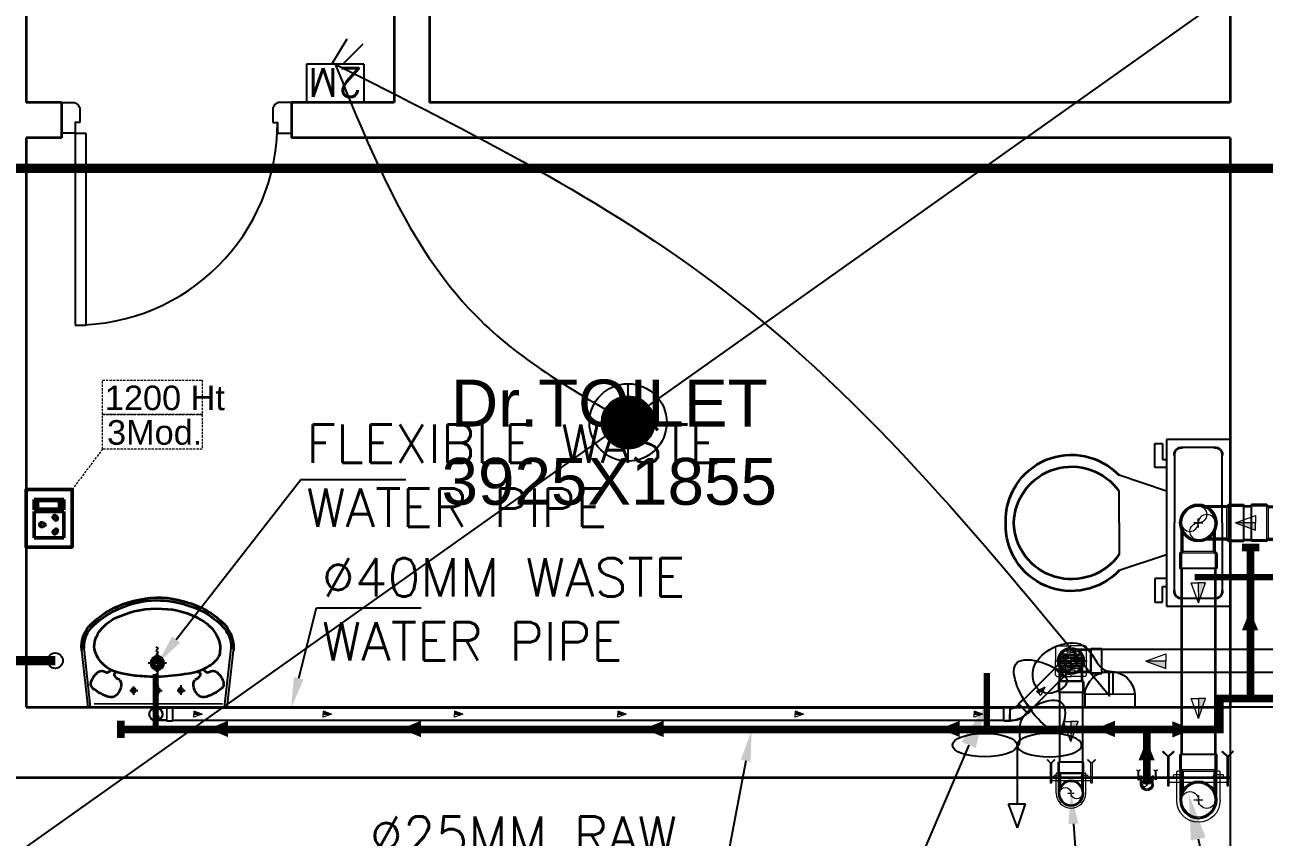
# Model space of a CAD drawing. Extents: x 3550807 to 4078732, y -628171 to -515859.
# Drawn here: x 3667610 to 3671651, y -608060 to -605413 of the extents above; entities that cross this region are included whole.
import ezdxf
from ezdxf import colors
from ezdxf.entities.mleader import LeaderData, LeaderLine
from ezdxf.math import Vec2, Vec3

# ---------------------------------------------------------------- set-up
doc = ezdxf.new("R2010")
doc.units = 0
doc.header["$LTSCALE"] = 6
doc.header["$MEASUREMENT"] = 0
for name, pattern in [('1', [0]), ('AI9-LType1', [1.875, 1.25, -0.625]), ('CENTER2', [1.125, 0.75, -0.125, 0.125, -0.125]), ('DASHED2', [0.375, 0.25, -0.125])]:
    doc.linetypes.add(name, pattern=pattern)
doc.layers.get('0').update_dxf_attribs({"linetype": 'CONTINUOUS'})
for name, color, linetype, lineweight in [('22-FTfix', 8, 'CONTINUOUS', 9), ('ELE-1 NO 6-16A RAW POWER SOCKET', 1, 'CONTINUOUS', 0), ('MEP_HVAC_VRF_COPPER_PIPE', 6, 'CONTINUOUS', 9), ('PHE-SP', 1, 'CONTINUOUS', 0), ('PL-CLAMP', 211, 'CONTINUOUS', 13), ('PL-SOFT  WATER SUPPLY PIPE', 162, 'CONTINUOUS', 9), ('PL-WATER PIPE CLAMP', 6, 'CONTINUOUS', 9), ('PL-WATER PIPING', 1, 'CONTINUOUS', 9), ('WALL', 10, 'CONTINUOUS', 35), ('WALL LINE', 7, 'CONTINUOUS', 35)]:
    doc.layers.add(name, color=color, linetype=linetype, lineweight=lineweight)
doc.layers.add('CFT_LOOPING', color=7, linetype='1', lineweight=0, true_color=0xd6d600)
for name, color, linetype in [('COL', 5, 'CONTINUOUS'), ('DIM', 7, 'CONTINUOUS'), ('DOOR', 44, 'CONTINUOUS'), ('ELE-12W LED', 1, 'CONTINUOUS'), ('ELE-12W LED @ 1', 1, 'CONTINUOUS'), ('ELE-2M RAW P.SB', 40, 'CONTINUOUS'), ('ELE-EXHAUST FAN', 10, 'CONTINUOUS'), ('MEP_HVAC_DRAIN_PIPE', 7, 'CONTINUOUS'), ('phe-text', 1, 'CONTINUOUS'), ('PL- WASTE PIPE', 6, 'CONTINUOUS'), ('PL-RA WATER SUPPLY PIPE', 100, 'CONTINUOUS'), ('PL-SOIL PIPE', 1, 'CONTINUOUS'), ('TEXT', 5, 'CONTINUOUS')]:
    doc.layers.add(name, color=color, linetype=linetype)
doc.layers.add('ELE-LIGHTING WIRING', color=7, linetype='CONTINUOUS', true_color=0x63d7b6)
doc.styles.add('ARIAL', font='arial.ttf')
doc.styles.add('ROMANS', font='romans.shx')
doc.styles.get("Standard").update_dxf_attribs({"font": 'SIMPLEX'})

# ---------------------------------------------------------------- blocks, each defined once
blk = doc.blocks.new('750')
at = {"layer": 'DOOR', "color": 8}
for p, q in [((-50, 705), (-47.5, 705)), ((-35, 690), (-35, 692.5)), ((-50, 45), (-47.5, 45)), ((-35, 60), (-35, 57.5)), ((50, 45), (50, 80)), ((50, 80), (675, 80)), ((50, 45), (675, 45)), ((675, 45), (675, 80))]:
    blk.add_line(p, q, dxfattribs=at)
for points in [[(15, 690), (15, 705), (50, 705), (50, 750), (-50, 750), (-50, 705)], [(-35, 690), (15, 690)], [(15, 60), (15, 45), (50, 45), (50, 0), (-50, 0), (-50, 45)], [(-35, 60), (15, 60)]]:
    blk.add_lwpolyline(points, dxfattribs=at)
for centre, radius, start, end in [((-35, 705), 12.5, 180, 270), ((15, 45), 660, 0, 90), ((-35, 45), 12.5, 90, 180)]:
    blk.add_arc(centre, radius, start, end, dxfattribs=at)
blk = doc.blocks.new('rhej')
at = {"color": 8, "lineweight": 25}
for p, q in [((271.6, 188.9), (271.6, 266.4)), ((271.6, 266.4), (297.5, 266.4)), ((297.5, 266.4), (297.5, 214.7)), ((310.4, 279.4), (310.4, -263.7)), ((517.3, 279.4), (310.4, 279.4)), ((465.6, 253.5), (362.2, 253.5)), ((517.3, 7.8), (517.3, 279.4)), ((297.5, 214.7), (310.4, 214.7)), ((336.3, 227.7), (336.3, 7.8)), ((491.5, 7.8), (491.5, 227.7)), ((310.4, 111.3), (155.3, 163)), ((310.4, 188.9), (271.6, 188.9)), ((155.3, 7.8), (155.3, 111.3)), ((155.3, 7.8), (155.3, -95.6)), ((336.3, -212), (336.3, 7.8)), ((491.5, 7.8), (491.5, -212)), ((517.3, -263.7), (517.3, 7.8)), ((310.4, -95.6), (155.3, -147.3)), ((271.6, -173.2), (271.6, -250.8)), ((310.4, -173.2), (271.6, -173.2)), ((297.5, -250.8), (297.5, -199.1)), ((297.5, -199.1), (310.4, -199.1)), ((465.6, -237.9), (362.2, -237.9)), ((271.6, -250.8), (297.5, -250.8)), ((310.4, -263.7), (517.3, -263.7))]:
    blk.add_line(p, q, dxfattribs=at)
at = {"color": 8, "extrusion": (0, 0, -1)}
for centre, major_axis, start_param, end_param in [((0, 15.7), (151.4, -151.4), 2.319632, 4.738539), ((358.9, 230.9), (-16.2, -16.2), 0.643501, 2.498091), ((468.8, 230.9), (16.2, -16.2), 3.785094, 5.639684), ((0.9, 2.3), (-133.6, -133.6), 0.814663, 3.31238), ((0, 0), (-151.4, -151.4), 4.686239, 7.105146), ((0.9, 13.4), (-133.6, -133.6), 4.541602, 7.039318), ((358.9, -215.2), (-16.2, -16.2), -0.927295, 0.927295), ((468.8, -215.2), (16.2, -16.2), 5.35589, 7.21048)]:
    blk.add_ellipse(centre, major_axis=major_axis, ratio=1, start_param=start_param, end_param=end_param, dxfattribs=at)
blk = doc.blocks.new('u46')
at = {"color": 8, "lineweight": 25}
for p, q in [((-10.2, 228.4), (174.5, 249.1)), ((-10.2, 220.4), (181.2, 241.9)), ((-0.6, -208.9), (0.6, 208.9)), ((56.5, 80.8), (29.2, 80.8)), ((44.2, 92.9), (44.2, 66.7)), ((61.7, 1.6), (29.2, 1.6)), ((44.2, 13.7), (44.2, -12.6)), ((163.2, 3), (101.8, 3)), ((133.1, -27.2), (133.1, 33.1)), ((61.7, -73.2), (29.2, -73.2)), ((44.2, -61.1), (44.2, -87.4)), ((-10.2, -216.1), (181.2, -237.6)), ((-10.2, -224.1), (174.5, -244.8))]:
    blk.add_line(p, q, dxfattribs=at)
at = {"color": 8, "extrusion": (0, 0, -1)}
for centre, major_axis, start_param, end_param in [((187.7, 150.5), (0, 99.5), -0.132539, 0.848731), ((185.8, 147.6), (0.1, 94.4), -0.049658, 0.838116), ((144.8, 128.2), (1.1, 126.1), -1.238036, -0.892193), ((65.8, 198.9), (0, 20.7), -1.101507, 0.481509), ((57.5, 163.3), (-0.3, 56.9), 0.324902, 0.965135), ((208, 103.4), (0, 109.8), -1.431017, -0.436146), ((189.6, 137.7), (0, 70.9), -0.405199, 0.56573), ((57.3, 20.1), (0, 275.4), 0.806541, 1.180915), ((49.5, 13.5), (-0.1, 293.9), 0.809856, 1.41441), ((56, 154.5), (0, 34), 4.33982, 5.202657), ((110.3, 167.2), (-6.08, 6.08), 4.867594, 6.265028), ((110.5, 165), (5.47, 5.47), 2.097053, 3.541809), ((90.3, 184.5), (0, 17.9), 0.880684, 2.260744), ((153.9, 79), (-0.2, 139.7), 0.557563, 1.193786), ((64.6, 170.4), (0.3, 49.2), 3.359735, 4.09512), ((62.5, 153), (0, 31.9), 2.620328, 3.422401), ((104.1, 117.8), (-0.2, 26.8), -1.278641, -0.487266), ((96.3, 135.9), (0, 7.39), -0.727724, 1.373337), ((13.1, 6.8), (0, 297.5), 1.141495, 1.637774), ((35, 2.5), (0, 302.7), 1.155365, 1.952189), ((44.2, 80.8), (0.02, 6.43), 3.139035, 9.42222), ((387.1, 47.9), (-0.3, 296.4), -1.495794, -1.328336), ((820.2, -1), (0.1, 732.1), -1.56667, -1.474079), ((72.5, -1.7), (-0.1, 274.2), 1.346594, 1.865175), ((44.2, 1.6), (0.08, 6.43), 3.12883, 9.412015), ((888.1, 36.7), (0.8, 800.7), 4.558159, 4.668067), ((133.1, 3), (0, 21.6), 3.141254, 9.424439), ((133.1, 3), (-0.1, 15.5), 3.145308, 9.428493), ((133.1, 3), (0, 10.9), 3.142047372431534, 9.42523267961112), ((62.5, -10.9), (0, 247.5), 1.579809, 2.112792), ((44.2, -73.2), (0.02, 6.43), 3.139035, 9.42222), ((64.6, -163.9), (0.1, 49.2), -0.960797, -0.225412), ((62.5, -146.6), (-0.1, 31.9), -0.276767, 0.525307), ((104.1, -111.4), (0.2, 26.8), 3.628858, 4.420234), ((263.1, -73.7), (0.1, 166.8), 4.181112, 4.641559), ((56.1, -13.3), (0.2, 287), 1.808981, 2.322804), ((124.5, -51.6), (-0.2, 200.3), 1.868215, 2.281789), ((56, -148.1), (0, 34), 4.222121, 5.084958), ((96.6, -128.2), (-0.03, 8.55), 1.455188, 3.796569), ((110.3, -160.8), (-6.08, 6.08), 4.730546, 6.12798), ((111.3, -159.3), (6.17, 6.17), 4.354779, 6.027124), ((192.6, -126.1), (0, 80.1), 3.554495, 4.299548), ((163.1, -79.8), (0.2, 126), 2.054055, 2.802751), ((144.8, -121.8), (-0.3, 126.1), 4.027191, 4.373034), ((65.8, -192.5), (0, 20.7), 2.661884, 4.2449), ((57.5, -156.9), (0.3, 56.9), 2.176458, 2.816691), ((90.3, -178.1), (0, 17.9), 0.880848, 2.260908), ((181.2, -107), (0, 94.7), 2.890537, 3.362984), ((171.7, -117.2), (-0.1, 123.1), 2.127435, 2.640092), ((184.7, -162.2), (-0.1, 83.2), 2.850118, 3.264751), ((188.2, -159.7), (0, 78.1), 2.562376, 3.231693), ((187.2, -138.1), (-0.1, 106), 2.310552, 2.942572)]:
    blk.add_ellipse(centre, major_axis=major_axis, ratio=1, start_param=start_param, end_param=end_param, dxfattribs=at)
blk = doc.blocks.new('18W LED')
at = {"layer": 'ELE-12W LED @ 1'}
h = blk.add_hatch(dxfattribs=at)
h.set_pattern_fill('ANSI31', color=252)
h.set_pattern_definition([(45, (-1135553.9097, 459369.4158), (-2.24506403, 2.24506403), [])])
edge = h.paths.add_edge_path()
edge.add_arc((0, 0), 85.7, 0, 360)
at = {"layer": 'ELE-12W LED', "color": 1}
for p, q in [((0, -126.1), (0, 126.1)), ((-126.1, 0), (126.1, 0))]:
    blk.add_line(p, q, dxfattribs=at)
for radius in [126.1, 85.7]:
    blk.add_circle((0, 0), radius, dxfattribs=at)
blk = doc.blocks.new('2M SB')
at = {"layer": 'ELE-2M RAW P.SB'}
for p, q in [((-133.8, 160), (-69.3, 265.2)), ((-88.2, 160), (-3.4, 244.9)), ((-240, 160), (-240, 0)), ((0, 160), (-240, 160)), ((0, 160), (0, 0))]:
    blk.add_line(p, q, dxfattribs=at)
blk.add_text('2M', height=120, rotation=180, dxfattribs=at).set_placement((-6, 143))
blk = doc.blocks.new('A$C44D17E71')
at = {"layer": 'ELE-EXHAUST FAN', "color": 1}
for p, q in [((-13.3, 0.72), (-9.75, 2.1)), ((-9.75, 2.1), (-9.75, -0.48)), ((-13.3, 0.72), (-9.75, -0.48)), ((-0.97, 0.81), (-9.75, 0.81)), ((6.62, -9.32), (4.71, -9.31)), ((4.71, -9.31), (4.71, -16.8)), ((6.59, -16.81), (6.62, -9.32)), ((6.61, -12.95), (10.07, -12.97)), ((6.61, -13.55), (10.06, -13.57)), ((6.59, -16.81), (4.71, -16.8))]:
    blk.add_line(p, q, dxfattribs=at)
blk.add_ellipse((-0.97, 5.64), major_axis=(0, -4.83), ratio=0.36355, dxfattribs=at)
at = {"layer": 'ELE-EXHAUST FAN', "color": 1, "extrusion": (0, 0, -1)}
blk.add_ellipse((-0.97, -4.02), major_axis=(0, 4.83), ratio=0.36355, dxfattribs=at)
blk.add_ellipse((6.31, -13.06), major_axis=(0.02, 3.76), ratio=1, start_param=0.079283, end_param=3.06231, dxfattribs=at)
at = {"layer": 'ELE-EXHAUST FAN', "color": 1}
blk.add_open_spline([(-1.04, 0.81), (-0.79, -0.3), (3.44, 2.5), (7.59, -7.04), (-0.96, -5.98), (5.22, 0.41), (14.27, 3.09), (9.16, -9.39), (5.43, -2.53), (11.73, 0.02), (16.82, -10.79), (10.14, -10.71), (10.07, -12.97)], degree=3, knots=[0, 0, 0, 0, 6.261699, 12.352893, 15.787239, 21.858742, 28.752755, 35.678217, 39.225495, 45.354107, 53.693878, 67.421453, 67.421453, 67.421453, 67.421453], dxfattribs=at)
blk = doc.blocks.new('6-16A RAW POWER SOCKET 3M')
at = {"layer": 'ELE-1 NO 6-16A RAW POWER SOCKET', "lineweight": 50}
for p, q in [((0, 57.9), (72.3, 57.9)), ((0, 57.9), (72.3, 57.9)), ((0, 32.7), (0, 57.9)), ((0, 57.9), (0, 32.7)), ((72.3, 32.7), (0, 32.7)), ((7.9, 55.8), (64.4, 55.8)), ((7.9, 34.8), (7.9, 55.8)), ((64.4, 34.8), (7.9, 34.8)), ((61.9, 55.8), (61.9, 34.8)), ((64.4, 55.8), (64.4, 34.8)), ((72.3, 57.9), (72.3, 32.7)), ((0, 28.5), (0, -34.8)), ((72.3, 28.5), (0, 28.5)), ((72.3, -34.8), (72.3, 28.5)), ((0, -34.8), (72.3, -34.8))]:
    blk.add_line(p, q, dxfattribs=at)
blk.add_lwpolyline([(92, 82.1), (92, -57.5), (-19.7, -57.5), (-19.7, 82.1)], close=True, dxfattribs=at)
for centre, radius, start, end in [((18.3, -3.1), 4.93, 37.1584, 322.8416), ((23.3, -3.1), 3.14, 251.4031, 108.5969), ((50.3, 14.9), 4.24, 357.49, 264.7311), ((53.2, 11.6), 3.43, 194.9049, 67.3162), ((50.3, -21.2), 4.24, 95.2689, 2.51), ((53.2, -17.8), 3.43, 292.6838, 165.0951)]:
    blk.add_arc(centre, radius, start, end, dxfattribs=at)
blk = doc.blocks.new('RISER UP 100')
at = {"color": 0, "linetype": 'Continuous'}
for p, q in [((-98.5, 60), (-148.5, 60)), ((-148.5, -60), (-148.5, 60)), ((-98.5, 60), (-93.5, 55)), ((-93.5, 55), (-24, 55)), ((-98.5, -60), (-148.5, -60)), ((-98.5, -60), (-93.5, -55)), ((-93.5, -55), (-24, -55))]:
    blk.add_line(p, q, dxfattribs=at)
at = {"color": 8, "linetype": 'Continuous', "lineweight": 0, "ltscale": 0.005}
for p, q in [((-98.5, 55), (-148.5, 55)), ((-98.5, -55), (-98.5, 55)), ((-98.5, 55), (-93.5, 50)), ((-93.5, -50), (-93.5, 50)), ((-93.5, 50), (-33.2, 50)), ((-98.5, -55), (-148.5, -55)), ((-98.5, -55), (-93.5, -50)), ((-93.5, -50), (-33.2, -50))]:
    blk.add_line(p, q, dxfattribs=at)
at = {"color": 8, "linetype": 'CENTER2', "lineweight": 0}
for p, q in [((-15, 0), (15, 0)), ((0, 15), (0, -15))]:
    blk.add_line(p, q, dxfattribs=at)
at = {"color": 0, "linetype": 'Continuous'}
blk.add_circle((0, 0), 60, dxfattribs=at)
at = {"color": 8, "linetype": 'Continuous', "lineweight": 0, "ltscale": 0.005}
blk.add_circle((0, 0), 55, dxfattribs=at)
at = {"color": 8, "linetype": 'Continuous', "lineweight": 0}
for centre, start, end in [((0, 27.5), 90, 270), ((0, -27.5), 270, 90)]:
    blk.add_arc(centre, 27.5, start, end, dxfattribs=at)
blk = doc.blocks.new('clamp')
at = {"layer": 'PL-CLAMP'}
for p, q in [((105.4, 198.4), (168.6, 198.4)), ((156.2, 205.8), (161.2, 205.8)), ((163.2, 185.7), (163.2, 203.8)), ((170.6, 196.4), (170.6, 193.1)), ((105.4, 191.1), (168.6, 191.1)), ((156.2, 183.7), (161.2, 183.7)), ((156.2, 116.8), (161.2, 116.8)), ((163.2, 96.7), (163.2, 114.8)), ((105.4, 109.4), (168.6, 109.4)), ((105.4, 102), (168.6, 102)), ((156.2, 94.7), (161.2, 94.7)), ((170.6, 107.4), (170.6, 104))]:
    blk.add_line(p, q, dxfattribs=at)
for points in [[(138.4, 216.5, -0.414214), (139.4, 217.5), (203.1, 217.5), (214, 228.4), (215.4, 227), (203.9, 215.5), (215.3, 204), (213.9, 202.6), (203, 213.5), (139.4, 213.5, -0.414214), (138.4, 214.5), (138.4, 216.5)], [(138.4, 84.3, -0.414214), (139.4, 85.3), (203.1, 85.3), (214, 96.3), (215.4, 94.9), (203.9, 83.3), (215.3, 71.9), (213.9, 70.5), (203, 81.3), (139.4, 81.3, -0.414214), (138.4, 82.3), (138.4, 84.3)]]:
    blk.add_lwpolyline(points, format="xyb", dxfattribs=at)
for points in [[(146.2, 81.3), (146.2, 217.5)], [(156.2, 81.3), (156.2, 217.5)]]:
    blk.add_lwpolyline(points, dxfattribs=at)
for centre, radius, start, end in [((105.4, 150.2), 48.2, 90, 270), ((161.2, 203.8), 2, 0, 90), ((168.6, 196.4), 2, 0, 90), ((168.6, 193.1), 2, 270, 0), ((161.2, 185.7), 2, 270, 0), ((161.2, 114.8), 2, 0, 90), ((161.2, 96.7), 2, 270, 0), ((168.6, 107.4), 2, 0, 90), ((168.6, 104), 2, 270, 0)]:
    blk.add_arc(centre, radius, start, end, dxfattribs=at)
blk = doc.blocks.new('A$C0B1B3CFA')
at = {"layer": 'PHE-SP'}
h = blk.add_hatch(color=7, dxfattribs=at)
h.dxf.hatch_style = 1
h.paths.add_polyline_path([(-0.0495, 0.0226), (-0.0495, 0), (0.0124, 0)])
at = {"layer": 'PHE-SP', "color": 7}
for points in [[(-0.0495, 0), (0.0124, 0), (-0.0495, 0.0226), (-0.0495, 0)], [(-0.0495, 0), (0.0124, 0), (-0.0495, -0.0226), (-0.0495, 0)]]:
    blk.add_lwpolyline(points, dxfattribs=at)
blk = doc.blocks.new('Z$W@#3BD47561')
at = {"layer": 'PHE-SP', "xscale": 49.00933755098914, "yscale": 49.00933755098914, "zscale": 49.00933755098914, "rotation": 270}
blk.add_blockref('A$C0B1B3CFA', (0, 0), dxfattribs=at)
blk = doc.blocks.new('Z$W@#4AA511D8')
at = {"layer": 'phe-text', "linetype": 'ByBlock', "lineweight": -2, "ltscale": 0.5, "xscale": 0.0244727334018079, "yscale": 0.0244727334018079, "zscale": 0.0244727334018079, "rotation": 270}
blk.add_blockref('Z$W@#3BD47561', (0.0148, 0), dxfattribs=at)
blk = doc.blocks.new('A$C525867A1')
at = {"layer": '22-FTfix', "color": 1, "lineweight": 0}
for p, q in [((-3.7, 76.6), (-40.1, 40.1)), ((76.4, 3.7), (3.3, 76.6)), ((-76.6, 3.5), (-40.1, 40.1)), ((42, 42.1), (-42, -42.1)), ((-3.5, -76.4), (-76.6, -3.4)), ((3.4, -76.4), (39.9, -39.8)), ((76.4, -3.3), (39.9, -39.8))]:
    blk.add_line(p, q, dxfattribs=at)
at = {"layer": '22-FTfix', "color": 1, "linetype": 'AI9-LType1', "lineweight": 0}
blk.add_line((42, -41.9), (-42.2, 42.1), dxfattribs=at)
at = {"layer": '22-FTfix', "color": 3, "lineweight": 0}
for p, q in [((-18.4, 18.3), (-39.5, -2.8)), ((-10.4, 10.4), (-35.8, -15.1)), ((-14.5, 14.5), (-35.7, -6.6)), ((-23.3, 23.2), (-32.4, 14)), ((-6.5, 6.5), (-31.9, -18.9)), ((-23.3, 23.2), (-14.1, 32.4)), ((-18.4, 18.3), (2.7, 39.5)), ((-14.5, 14.5), (6.6, 35.7)), ((-10.4, 10.4), (15, 35.8)), ((-6.5, 6.5), (18.9, 32)), ((-1.9, 1.2), (-1.5, 1.5)), ((-1.4, 0.7), (-1.9, 1.2)), ((-1.2, 1.9), (-1.5, 1.5)), ((-0.7, 1.4), (-1.2, 1.9)), ((1.2, 1.9), (0.7, 1.4)), ((1.9, 1.2), (1.2, 1.9)), ((1.9, 1.2), (1.4, 0.7)), ((5.2, 9.3), (24.6, 28.7)), ((6.5, -6.5), (31.9, 18.9)), ((9.2, 5.2), (28.6, 24.6)), ((10.4, -10.4), (35.8, 15.1)), ((14.5, -14.5), (35.7, 6.6)), ((18.4, -18.3), (39.5, 2.8)), ((-9.2, -5.2), (-28.6, -24.6)), ((-5.2, -9.3), (-24.6, -28.7)), ((6.5, -6.5), (-18.9, -32)), ((10.4, -10.4), (-15, -35.8)), ((14.5, -14.5), (-6.6, -35.7)), ((18.4, -18.3), (-2.7, -39.5)), ((-1.9, -1.2), (-1.4, -0.7)), ((-1.2, -1.9), (-1.9, -1.2)), ((-1.2, -1.9), (-0.7, -1.4)), ((1.2, -1.9), (0.7, -1.4)), ((1.2, -1.9), (1.5, -1.5)), ((1.9, -1.2), (1.4, -0.7)), ((1.9, -1.2), (1.5, -1.5)), ((23.3, -23.2), (14.1, -32.4)), ((23.3, -23.2), (32.4, -14))]:
    blk.add_line(p, q, dxfattribs=at)
at = {"layer": '22-FTfix', "color": 1, "lineweight": 0}
blk.add_circle((-0.1, 0.1), 49.4, dxfattribs=at)
at = {"layer": '22-FTfix', "color": 3, "lineweight": 0}
for centre, radius in [((0, 0), 45.2), ((-0.1, -0.1), 44.9), ((0, 0), 4.18), ((0, 0), 3.93)]:
    blk.add_circle(centre, radius, dxfattribs=at)
at = {"layer": '22-FTfix', "color": 1, "lineweight": 0}
for points in [[(-35.3, 35.2), (-15.9, 54.6), (15.5, 54.6), (35, 35.3), (54.4, 15.9), (54.4, -15.6), (35, -35)], [(-35.3, 35.2), (-54.6, 15.8), (-54.6, -15.7), (-35.2, -35), (-15.8, -54.4), (15.7, -54.4), (35, -35)]]:
    blk.add_open_spline(points, degree=3, knots=[0, 0, 0, 0, 1, 1, 1, 2, 2, 2, 2], dxfattribs=at)
for points in [[(3.3, 76.6), (1.4, 78.5), (-1.8, 78.5), (-3.7, 76.6)], [(-76.6, 3.5), (-78.5, 1.6), (-78.5, -1.5), (-76.6, -3.4)], [(76.4, -3.3), (78.3, -1.4), (78.3, 1.8), (76.4, 3.7)], [(-3.5, -76.4), (-1.6, -78.3), (1.5, -78.3), (3.4, -76.4)]]:
    blk.add_open_spline(points, degree=3, dxfattribs=at)
at = {"layer": '22-FTfix', "color": 3, "lineweight": 0}
for points in [[(-36.8, 17.1), (-37.4, 15.7), (-36.8, 14.1), (-35.5, 13.5), (-34.4, 13), (-33.2, 13.2), (-32.4, 14)], [(-14.1, 32.4), (-13, 33.4), (-13, 35.2), (-14.1, 36.2), (-14.9, 37), (-16.1, 37.2), (-17.2, 36.7)], [(6.6, 35.7), (7.6, 36.7), (7.6, 38.5), (6.6, 39.5), (5.5, 40.6), (3.8, 40.6), (2.7, 39.5)], [(5.2, 9.3), (4.1, 8.1), (4.1, 6.3), (5.2, 5.2), (6.3, 4.1), (8.1, 4.1), (9.2, 5.2)], [(18.9, 32), (19.9, 33), (19.9, 34.8), (18.9, 35.8), (17.8, 36.9), (16.1, 36.9), (15, 35.8)], [(28.6, 24.6), (29.7, 25.7), (29.7, 27.6), (28.6, 28.7), (27.5, 29.8), (25.7, 29.8), (24.6, 28.7)], [(35.8, 15.1), (36.8, 16.2), (36.8, 17.9), (35.8, 18.9), (34.7, 20), (33, 20), (31.9, 18.9)], [(39.5, 2.8), (40.6, 3.9), (40.5, 5.6), (39.5, 6.6), (38.4, 7.7), (36.7, 7.7), (35.7, 6.6)], [(-39.5, -2.8), (-40.6, -3.9), (-40.5, -5.6), (-39.5, -6.6), (-38.4, -7.7), (-36.7, -7.7), (-35.7, -6.6)], [(-35.8, -15.1), (-36.8, -16.2), (-36.8, -17.9), (-35.8, -18.9), (-34.7, -20), (-33, -20), (-31.9, -18.9)], [(-28.6, -24.6), (-29.7, -25.7), (-29.7, -27.6), (-28.6, -28.7), (-27.5, -29.8), (-25.7, -29.8), (-24.6, -28.7)], [(-18.9, -32), (-19.9, -33), (-19.9, -34.8), (-18.9, -35.8), (-17.8, -36.9), (-16.1, -36.9), (-15, -35.8)], [(-5.2, -9.3), (-4.1, -8.1), (-4.1, -6.3), (-5.2, -5.2), (-6.3, -4.1), (-8.1, -4.1), (-9.2, -5.2)], [(-6.6, -35.7), (-7.6, -36.7), (-7.6, -38.4), (-6.6, -39.5), (-5.5, -40.6), (-3.8, -40.6), (-2.7, -39.5)], [(14.1, -32.4), (13, -33.4), (13, -35.1), (14.1, -36.2), (14.9, -37), (16.1, -37.2), (17.2, -36.7)], [(36.8, -17.1), (37.4, -15.7), (36.8, -14.1), (35.5, -13.5), (34.4, -13), (33.2, -13.2), (32.4, -14)]]:
    blk.add_open_spline(points, degree=3, knots=[0, 0, 0, 0, 1, 1, 1, 2, 2, 2, 2], dxfattribs=at)
for points in [[(-28.7, 28.6), (-32, 25.3), (-34.8, 21.4), (-36.8, 17.1)], [(-17.2, 36.7), (-21.4, 34.7), (-25.3, 32), (-28.7, 28.6)], [(-1.4, -0.7), (-1, -0.3), (-1, 0.3), (-1.4, 0.7)], [(-0.7, 1.4), (-0.3, 1), (0.3, 1), (0.7, 1.4)], [(1.4, 0.7), (1, 0.3), (1, -0.3), (1.4, -0.7)], [(0.7, -1.4), (0.3, -1), (-0.3, -1), (-0.7, -1.4)], [(17.2, -36.7), (21.4, -34.7), (25.3, -32), (28.7, -28.6)], [(28.7, -28.6), (32, -25.3), (34.8, -21.4), (36.8, -17.1)]]:
    blk.add_open_spline(points, degree=3, dxfattribs=at)
blk = doc.blocks.new('G$C6D3250BF')
at = {"layer": 'PL- WASTE PIPE', "linetype": 'ByBlock', "ltscale": 5, "xscale": -0.08841918452952499, "yscale": 0.08841918454157253, "zscale": 0.08841918448567115, "rotation": 225.0593839872961}
blk.add_blockref('A$C525867A1', (0, 0), dxfattribs=at)
blk = doc.blocks.new('WATER PIPE CLAMP')
at = {"layer": 'PL-CLAMP'}
for p, q in [((-61.4, 87.2), (-62.5, 86.1)), ((-62.5, 86.1), (-54, 77.6)), ((-52.5, 78.2), (-61.4, 87.2)), ((-54, 77.6), (-54, 27.7)), ((-43.4, 87.3), (-52.5, 78.2)), ((-50.9, 77.6), (-42.3, 86.2)), ((-50.9, 27.7), (-50.9, 77.6)), ((-42.3, 86.2), (-43.4, 87.3)), ((42.1, 87.2), (41, 86.1)), ((41, 86.1), (49.5, 77.6)), ((51.1, 78.3), (42.1, 87.2)), ((49.5, 77.6), (49.6, 27.8)), ((60.2, 87.4), (51.1, 78.3)), ((52.7, 77.6), (61.3, 86.2)), ((52.7, 27.8), (52.7, 77.6)), ((61.3, 86.2), (60.2, 87.4)), ((-54, 40.9), (52.7, 41)), ((-54, 33.1), (52.7, 33.1)), ((-53.2, 27), (-51.7, 27)), ((-43.6, 40.9), (-43.6, 44.8)), ((-42, 46.4), (-27.8, 46.4)), ((-37.8, 1.1), (-37.8, 50.6)), ((-33.6, 52.2), (-36.2, 52.2)), ((-32, 1.1), (-32, 50.6)), ((-26.2, 40.9), (-26.3, 44.8)), ((26.2, 41), (26.2, 44.8)), ((27.8, 46.4), (41.9, 46.4)), ((32, 1.1), (32, 50.6)), ((36.2, 52.2), (33.5, 52.2)), ((37.8, 1.1), (37.7, 50.6)), ((43.5, 41), (43.5, 44.8)), ((50.3, 27), (51.9, 27))]:
    blk.add_line(p, q, dxfattribs=at)
for centre, radius, start, end in [((-53.2, 27.7), 0.784, 180.02402, 270.02402), ((-51.7, 27.7), 0.784, 270.02402, 0.02402), ((-42, 44.8), 1.57, 90.025, 180.025), ((-36.2, 50.6), 1.57, 90.025, 180.025), ((0, 1.1), 37.8, 180.025, 0.025), ((-33.6, 50.6), 1.57, 0.025, 90.025), ((-27.8, 44.8), 1.57, 0.025, 90.025), ((27.8, 44.8), 1.57, 90.025, 180.025), ((33.5, 50.6), 1.57, 90.025, 180.025), ((36.2, 50.6), 1.57, 0.025, 90.025), ((41.9, 44.8), 1.57, 0.025, 90.025), ((50.3, 27.8), 0.784, 180.02402, 270.02402), ((51.9, 27.8), 0.784, 270.02402, 0.02402)]:
    blk.add_arc(centre, radius, start, end, dxfattribs=at)
blk = doc.blocks.new('1234WE12')
at = {"layer": 'PL-SOFT  WATER SUPPLY PIPE', "color": 8, "linetype": 'CENTER2', "lineweight": 0}
for p, q in [((4.4, 0), (-4.4, 0)), ((0, 4.4), (0, -4.3))]:
    blk.add_line(p, q, dxfattribs=at)
at = {"layer": 'PL-SOFT  WATER SUPPLY PIPE', "color": 3, "linetype": 'Continuous'}
blk.add_circle((0, 0), 17.5, dxfattribs=at)
at = {"layer": 'PL-SOFT  WATER SUPPLY PIPE', "color": 8, "linetype": 'Continuous', "lineweight": 0, "ltscale": 0.005}
blk.add_circle((0, 0), 16, dxfattribs=at)
at = {"layer": 'PL-SOFT  WATER SUPPLY PIPE', "color": 8, "linetype": 'Continuous', "lineweight": 0}
for centre, start, end in [((-8, 0), 180.1383, 0.1383), ((8, 0), 0.1383, 180.1383)]:
    blk.add_arc(centre, 8, start, end, dxfattribs=at)
blk = doc.blocks.new('aa')
at = {"layer": 'PL- WASTE PIPE', "color": 4, "ltscale": 5}
for p, q in [((-2.73, 0.11), (-2.56, -0.11)), ((-2.56, -0.11), (-2.35, 0.11)), ((-2.35, 0.11), (-2.18, -0.11)), ((-2.18, -0.11), (-1.97, 0.11)), ((-1.97, 0.11), (-1.81, -0.11)), ((-1.81, -0.11), (-1.6, 0.11)), ((-1.6, 0.11), (-1.43, -0.11)), ((-1.43, -0.11), (-1.22, 0.11)), ((-1.22, 0.11), (-1.05, -0.11)), ((-1.05, -0.11), (-0.84, 0.11)), ((-0.84, 0.11), (-0.67, -0.11)), ((-0.67, -0.11), (-0.46, 0.11)), ((-0.46, 0.11), (-0.29, -0.11)), ((-0.29, -0.11), (-0.08, 0.11)), ((-0.08, 0.11), (0.08, -0.11)), ((0.08, -0.11), (0.29, 0.11)), ((0.29, 0.11), (0.46, -0.11)), ((0.46, -0.11), (0.67, 0.11)), ((0.67, 0.11), (0.84, -0.11)), ((0.84, -0.11), (1.05, 0.11)), ((1.05, 0.11), (1.22, -0.11)), ((1.22, -0.11), (1.43, 0.11)), ((1.43, 0.11), (1.6, -0.11)), ((1.6, -0.11), (1.81, 0.11)), ((1.81, 0.11), (1.97, -0.11)), ((1.97, -0.11), (2.18, 0.11)), ((2.18, 0.11), (2.35, -0.11)), ((2.35, -0.11), (2.56, 0.11)), ((2.56, 0.11), (2.73, -0.11)), ((2.73, -0.11), (2.94, 0.11)), ((2.94, 0.11), (3.11, -0.11)), ((3.11, -0.11), (3.32, 0.11)), ((3.32, 0.11), (3.49, -0.11)), ((3.49, -0.11), (3.7, 0.11))]:
    blk.add_line(p, q, dxfattribs=at)
blk = doc.blocks.new('100 ELBOW')
at = {"color": 0, "linetype": 'Continuous'}
for p, q in [((-77, 1), (-86, -8)), ((72, 61), (67, 55)), ((72, 61), (124, 61)), ((124, 61), (124, -61)), ((-94, -8), (-131, -44)), ((-131, -44), (-44, -131)), ((-94, -8), (-86, -8)), ((-8, -94), (-44, -131)), ((0, -78), (-8, -86)), ((-8, -94), (-8, -86)), ((72, -61), (66, -55)), ((72, -61), (124, -61))]:
    blk.add_line(p, q, dxfattribs=at)
at = {"color": 8, "linetype": 'Continuous', "lineweight": 0, "ltscale": 0.005}
for p, q in [((75, 55), (69, 49)), ((69, -49), (69, 49)), ((75, -55), (75, 55)), ((75, 55), (124, 55)), ((-92, -14), (-126, -49)), ((-92, -14), (-14, -92)), ((-92, -14), (-83, -14)), ((-83, -14), (-14, -83)), ((-14, -92), (-49, -126)), ((-4, -74), (-14, -83)), ((-14, -92), (-14, -83)), ((75, -55), (69, -49)), ((75, -55), (124, -55))]:
    blk.add_line(p, q, dxfattribs=at)
at = {"color": 8, "linetype": 'Continuous', "ltscale": 0.005}
blk.add_line((-72, -3), (-73, -4), dxfattribs=at)
at = {"color": 8, "linetype": 'Continuous', "lineweight": 0, "ltscale": 0.005}
for centre, radius, start, end in [((62, -148), 198, 87.8618, 137.18), ((61, -147), 98.2, 85.3383, 131.766)]:
    blk.add_arc(centre, radius, start, end, dxfattribs=at)
at = {"color": 0, "linetype": 'Continuous'}
for centre, radius, start, end in [((62, -148), 204, 88.5977, 133.0508), ((61, -147), 92.3, 86.6643, 131.6643)]:
    blk.add_arc(centre, radius, start, end, dxfattribs=at)

msp = doc.modelspace()

# ---------------------------------------------------------------- linework, layer by layer
at = {"layer": 'CFT_LOOPING', "color": 7, "linetype": 'DASHED2', "ltscale": 5}
msp.add_line((3667863.9, -606795.7), (3667764.5, -606927.5), dxfattribs=at)
for points in [[(3667863.9, -606570.7), (3668188.7, -606570.7), (3668188.7, -606683.2), (3667863.9, -606683.2)], [(3667863.9, -606683.2), (3668188.7, -606683.2), (3668188.7, -606795.7), (3667863.9, -606795.7)]]:
    msp.add_lwpolyline(points, close=True, dxfattribs=at)
at = {"layer": 'COL', "color": 8}
msp.add_lwpolyline([(3672289.5, -607636.3), (3671539.5, -607636.3), (3671539.5, -608386.3), (3672289.5, -608386.3)], close=True, dxfattribs=at)
at = {"layer": 'DIM', "linetype": 'ByBlock'}
msp.add_line((3649917.5, -620631.1), (3694766.9, -588851.5), dxfattribs=at)
at = {"layer": 'ELE-LIGHTING WIRING', "linetype": 'ByBlock'}
for points in [[(3668622.1, -605541.3), (3669096.7, -606377.1), (3669577, -606708.8)], [(3668622.1, -605541.3), (3669882.8, -606274.1), (3671147.7, -607601.3)]]:
    msp.add_spline(points, degree=3, dxfattribs=at)
at = {"layer": 'MEP_HVAC_DRAIN_PIPE', "linetype": 'ByBlock', "const_width": 30}
msp.add_lwpolyline([(3663371, -604858.3), (3663371, -605293.6), (3667447.3, -605293.6), (3667447.3, -607485.1), (3667709.4, -607485.1)], dxfattribs=at)
at = {"layer": 'MEP_HVAC_DRAIN_PIPE', "linetype": 'ByBlock'}
msp.add_circle((3667709.4, -607485.1), 25, dxfattribs=at)
at = {"layer": 'MEP_HVAC_VRF_COPPER_PIPE', "color": 6, "linetype": 'ByBlock', "const_width": 30, "elevation": -50615.4}
msp.add_lwpolyline([(3674739.8, -605881), (3667173.8, -605881)], dxfattribs=at)
at = {"layer": 'PL- WASTE PIPE', "linetype": 'ByBlock', "ltscale": 5}
for p, q in [((3672122.5, -607448.8), (3671122, -607448.8)), ((3672122.5, -607523.8), (3671122, -607523.8)), ((3670983.6, -607587.4), (3670983.6, -607816.1)), ((3671058.6, -607587.4), (3671058.6, -607816.1))]:
    msp.add_line(p, q, dxfattribs=at)
at = {"layer": 'PL- WASTE PIPE', "color": 4, "linetype": 'ByBlock', "ltscale": 5}
for p, q in [((3670968.6, -607510.4), (3670865.2, -607613.9)), ((3670996.9, -607538.7), (3670893.4, -607642.2)), ((3670802.3, -607639.6), (3668092.1, -607639.6)), ((3670802.3, -607679.6), (3668092.1, -607679.6))]:
    msp.add_line(p, q, dxfattribs=at)
at = {"layer": 'PL-SOFT  WATER SUPPLY PIPE', "color": 3, "const_width": 25}
for points in [[(3671634.7, -607116.4), (3671578.3, -607116.4)], [(3671606.5, -607608), (3671606.5, -607116.4)], [(3671268.7, -607709.4), (3671506.5, -607709.4), (3671506.5, -607608), (3672312.7, -607608), (3672312.7, -607708), (3673457.7, -607708)], [(3667923.7, -607737.6), (3667923.7, -607681.1)], [(3671268.7, -607888.1), (3671268.7, -607709.4), (3667923.7, -607709.4)]]:
    msp.add_lwpolyline(points, dxfattribs=at)
at = {"layer": 'PL-SOFT  WATER SUPPLY PIPE', "color": 5, "const_width": 20}
for points in [[(3671606.5, -607213.1), (3671424.1, -607213.1)], [(3671788.9, -607213.1), (3671606.5, -607213.1)], [(3668037.3, -607528.6), (3668037.3, -607711.1)], [(3670746.7, -607525.1), (3670746.7, -607707.5)]]:
    msp.add_lwpolyline(points, dxfattribs=at)
at = {"layer": 'PL-WATER PIPING', "color": 61, "true_color": 0xd8e58c}
for points in [[(3671604.7, -607386.4, 53.3, 0, 0), (3671604.7, -607321.6, 0, 0, 0)], [(3668273, -607707.6, 53.3, 0, 0), (3668208.2, -607707.6, 0, 0, 0)], [(3668901.6, -607707.6, 53.3, 0, 0), (3668836.8, -607707.6, 0, 0, 0)], [(3669692.8, -607707.6, 53.3, 0, 0), (3669628, -607707.6, 0, 0, 0)], [(3670658.6, -607707.6, 53.3, 0, 0), (3670593.7, -607707.6, 0, 0, 0)], [(3671164.1, -607707.6, 53.3, 0, 0), (3671099.3, -607707.6, 0, 0, 0)], [(3671351.2, -607709, 53.3, 0, 0), (3671416, -607709, 0, 0, 0)], [(3671267.6, -607810.2, 53.3, 0, 0), (3671267.6, -607745.4, 0, 0, 0)]]:
    msp.add_lwpolyline(points, format="xyseb", dxfattribs=at)
at = {"layer": 'WALL', "color": 8, "linetype": 'ByBlock'}
for p, q in [((3667614.5, -600961.3), (3667614.5, -605666.3)), ((3671539.5, -601191.3), (3671539.5, -605666.3)), ((3668814.5, -604331.3), (3668814.5, -605666.3)), ((3668929.5, -604331.3), (3668929.5, -605666.3)), ((3667729.5, -605666.3), (3667614.5, -605666.3)), ((3667729.5, -605666.3), (3667729.5, -605781.3)), ((3668814.5, -605666.3), (3668479.5, -605666.3)), ((3668479.5, -605666.3), (3668479.5, -605781.3)), ((3671539.5, -605666.3), (3668929.5, -605666.3)), ((3667614.5, -605781.3), (3667614.5, -607636.3)), ((3667729.5, -605781.3), (3667614.5, -605781.3)), ((3671539.5, -605781.3), (3668479.5, -605781.3)), ((3671539.5, -605781.3), (3671539.5, -607636.3)), ((3667614.5, -607636.3), (3671539.5, -607636.3)), ((3665579.5, -607866.3), (3671539.5, -607866.3))]:
    msp.add_line(p, q, dxfattribs=at)
at = {"layer": 'WALL', "linetype": 'ByBlock'}
for p, q in [((3671584.3, -606981.4), (3671609.8, -606981.4)), ((3671584.3, -607091.2), (3671609.8, -607091.2)), ((3671381.2, -607184.5), (3671381.2, -607790.9)), ((3671491.2, -607184.5), (3671491.2, -607790.9))]:
    msp.add_line(p, q, dxfattribs=at)

# ---------------------------------------------------------------- block references
at = {"layer": 'DOOR', "color": 8, "rotation": 270}
msp.add_blockref('750', (3667729.5, -605716.3), dxfattribs=at)
at = {"layer": 'ELE-1 NO 6-16A RAW POWER SOCKET', "linetype": 'ByBlock', "xscale": 1.343246120226769, "yscale": 1.343246120226769, "zscale": 1.343246120226769}
msp.add_blockref('6-16A RAW POWER SOCKET 3M', (3667640.9, -607037.7), dxfattribs=at)
at = {"layer": 'ELE-12W LED', "color": 6}
msp.add_blockref('18W LED', (3669577, -606708.8), dxfattribs=at)
at = {"layer": 'ELE-2M RAW P.SB', "color": 6, "xscale": 0.7812500000005363, "yscale": 0.7812500000005363, "zscale": 0.7812500000005363}
msp.add_blockref('2M SB', (3668715.9, -605666.3), dxfattribs=at)
at = {"layer": 'ELE-EXHAUST FAN', "xscale": 21.82094173196808, "yscale": 21.82094173196808, "zscale": 21.82094173196808, "rotation": 90.00000000000001}
msp.add_blockref('A$C44D17E71', (3670862.7, -607739.1), dxfattribs=at)
at = {"layer": 'PL- WASTE PIPE', "linetype": 'ByBlock', "xscale": -34.18592693661901, "yscale": 34.18592693661901, "zscale": 34.18592693661901, "rotation": 89.9999999999999}
msp.add_blockref('aa', (3668041.7, -607533.2), dxfattribs=at)
at = {"layer": 'PL- WASTE PIPE', "linetype": 'ByBlock', "ltscale": 5, "zscale": 0.6804665595408722}
for p, xscale, yscale, rotation in [((3671021, -607486.4), -0.6804665603485838, 0.6804665603485838, 269.9999999999999), ((3671021, -607486.4), -0.6804665603485838, 0.6804665603485838, 359.9999999999999), ((3671021, -607917.1), -0.6804665603485837, 0.6804665603485837, 89.99999999999973)]:
    msp.add_blockref('RISER UP 100', p, dxfattribs=dict(at, xscale=xscale, yscale=yscale, rotation=rotation))
at = {"layer": 'PL- WASTE PIPE', "color": 4, "linetype": 'ByBlock', "ltscale": 5}
for name, p, xscale, yscale, zscale, rotation in [('RISER UP 100', (3671021, -607486.4), 0.3637807491883915, 0.3637807491883915, 0.3637807487565851, 44.9916092639283), ('100 ELBOW', (3670847.3, -607659.7), 0.3636363632719107, 0.3636363639668353, 0.3636363635952907, 179.8159451268401), ('RISER UP 100', (3668038, -607659.6), 0.3637807491883915, 0.3637807491883915, 0.3637807487565851, 179.9916092639283)]:
    msp.add_blockref(name, p, dxfattribs=dict(at, xscale=xscale, yscale=yscale, zscale=zscale, rotation=rotation))
at = {"layer": 'PL-CLAMP', "linetype": 'ByBlock'}
for p, xscale, yscale, zscale, rotation in [((3671171.2, -608022.6), 0.999925075801381, 0.999925075801381, 0.9999250752857497, 89.97500309282843), ((3671216.1, -608095.6), -1.466554736686121, 1.46655473668612, 1.466554735929871, 270.0249969071708)]:
    msp.add_blockref('clamp', p, dxfattribs=dict(at, xscale=xscale, yscale=yscale, zscale=zscale, rotation=rotation))
at = {"layer": 'PL-SOFT  WATER SUPPLY PIPE', "color": 2, "ltscale": 500}
msp.add_blockref('1234WE12', (3671268.7, -607887.4), dxfattribs=at)
at = {"layer": 'PL-SOIL PIPE', "color": 1, "linetype": 'Continuous'}
for name, p, xscale, yscale, zscale, rotation in [('RISER UP 100', (3671436.1, -607036.3), 0.9980176218446795, 0.9980176218446795, 0.9980176218446795, 90), ('Z$W@#4AA511D8', (3671557, -607036.3), 876.8658294741394, 876.8658294741394, 876.8658294741394, 0.1299954999209551), ('Z$W@#4AA511D8', (3671436.2, -607296.1), 876.8658294741394, 876.8658294741394, 876.8658294741394, 90.12999549992097), ('Z$W@#4AA511D8', (3671265.3, -607486.7), 876.8658294741394, 876.8658294741394, 876.8658294741394, 0.1299954999209551), ('Z$W@#4AA511D8', (3670935.3, -607571.8), 368.8935589147082, 368.8935589147082, 368.8935589147082, 225.3074931846618), ('Z$W@#4AA511D8', (3671436.3, -607673), 876.8658294741394, 876.8658294741394, 876.8658294741394, 90.12999549992097), ('Z$W@#4AA511D8', (3668189, -607659.6), 368.8935589147083, 368.8935589147083, 368.8935589147083, 180.0000000001115), ('Z$W@#4AA511D8', (3668610.4, -607659.6), 368.8935589147083, 368.8935589147083, 368.8935589147083, 180.0000000001115), ('Z$W@#4AA511D8', (3669038.1, -607659.6), 368.8935589147083, 368.8935589147083, 368.8935589147083, 180.0000000001115), ('Z$W@#4AA511D8', (3669571.1, -607659.6), 368.8935589147083, 368.8935589147083, 368.8935589147083, 180.0000000001115), ('Z$W@#4AA511D8', (3670148.9, -607659.6), 368.8935589147083, 368.8935589147083, 368.8935589147083, 180.0000000001115), ('Z$W@#4AA511D8', (3670733, -607659.6), 368.8935589147083, 368.8935589147083, 368.8935589147083, 180.0000000001115), ('Z$W@#4AA511D8', (3671021, -607748.3), 876.8658294741394, 876.8658294741394, 876.8658294741394, 90.12999549992097), ('RISER UP 100', (3671436.3, -607939.1), -0.9980176218446795, 0.9980176218446792, 0.998017621844679, 89.99999999995704)]:
    msp.add_blockref(name, p, dxfattribs=dict(at, xscale=xscale, yscale=yscale, zscale=zscale, rotation=rotation))
for p, xscale, yscale, zscale in [((3671436.1, -607036.3), -0.9980176218446795, 0.9980176218446792, 0.998017621844679), ((3671758, -607036.3), 0.9980176218446795, 0.9980176218446795, 0.9980176218446795)]:
    msp.add_blockref('RISER UP 100', p, dxfattribs=dict(at, xscale=xscale, yscale=yscale, zscale=zscale))
at = {"layer": 'PL-WATER PIPE CLAMP', "ltscale": 5, "xscale": -0.5454630040780015, "yscale": 0.5454630040780015, "zscale": 0.5454630040780017, "rotation": 0.1633275206255967}
msp.add_blockref('WATER PIPE CLAMP', (3671268.7, -607888.7), dxfattribs=at)
at = {"layer": 'WALL', "color": 8, "linetype": 'ByBlock'}
msp.add_blockref('rhej', (3671022.2, -607044.1), dxfattribs=at)
at = {"layer": 'WALL', "color": 8, "linetype": 'ByBlock', "rotation": 90}
msp.add_blockref('u46', (3668045.5, -607626.1), dxfattribs=at)
at = {"layer": 'WALL LINE', "xscale": -10.00000000046566, "yscale": 10.00000000046566, "zscale": 10.00000000046566, "rotation": 180}
msp.add_blockref('G$C6D3250BF', (3671021, -607486.4), dxfattribs=at)

# ---------------------------------------------------------------- texts
at = {"layer": 'DIM', "color": 8, "insert": (3669515.7, -606774.3), "char_height": 153, "width": 1198.956, "attachment_point": 5, "style": 'ARIAL'}
msp.add_mtext('Dr.TOILET\\P3925X1855', dxfattribs=at)
at = {"layer": 'PL- WASTE PIPE', "color": 4, "linetype": 'ByBlock', "ltscale": 5, "char_height": 125, "attachment_point": 1, "style": 'ROMANS'}
for s, insert, width in [('FLEXIBLE WASTE WATER PIPE', (3668527.9, -606715.9), 1524.025), ('%%c40MM WASTE WATER PIPE', (3668578.7, -607151.3), 1332.591)]:
    msp.add_mtext(s, dxfattribs=dict(at, insert=insert, width=width))
at = {"layer": 'PL-RA WATER SUPPLY PIPE', "ltscale": 0.01, "insert": (3668735.1, -607992.6), "char_height": 125, "width": 1332.591, "attachment_point": 1, "style": 'ROMANS'}
msp.add_mtext('%%c25MM RAW WATER PIPE', dxfattribs=at)
at = {"layer": 'TEXT', "color": 7, "char_height": 80, "attachment_point": 1}
for s, insert, width in [('\\A1;{\\fArial|b0|i0|c0|p34;1200 Ht\\P}', (3667871.4, -606588.8), 8957.987), ('\\A1;{\\fArial|b0|i0|c0|p34;3Mod.\\P}', (3667878.4, -606701.3), 352.575)]:
    msp.add_mtext(s, dxfattribs=dict(at, insert=insert, width=width))

# ---------------------------------------------------------------- leaders
at = {"layer": 'PL- WASTE PIPE', "color": 4, "linetype": 'ByBlock', "ltscale": 5}
ml = msp.add_multileader_mtext('Standard', dxfattribs=at)
ml.set_content(' ', color=4)
ml.set_leader_properties()
ml.build(insert=Vec2(0, 0))
ml.multileader.update_dxf_attribs({"text_right_attachment_type": 6, "dogleg_length": 341.6, "arrow_head_size": 100})
ctx = ml.context
ctx.base_point, ctx.char_height, ctx.arrow_head_size, ctx.landing_gap_size, ctx.plane_origin = Vec3(3668852.2, -606895.2), 100, 100, 50, Vec3(3667857, -606895.2)
ctx.right_attachment = 6
notes = []
notes.append((ctx, [(0, (1, 1, 0), (3668510.6, -606895.2), (1, 0), 341.6, [(0, [(3668042.5, -607495.1)], 0, [])])]))
ctx.mtext.insert, ctx.mtext.flow_direction = Vec3(3668902.2, -606835.2), 5
ml = msp.add_multileader_mtext('Standard', dxfattribs=at)
ml.set_content(' ', color=4)
ml.set_leader_properties()
ml.build(insert=Vec2(0, 0))
ml.multileader.update_dxf_attribs({"text_right_attachment_type": 6, "dogleg_length": 341.6, "arrow_head_size": 100})
ctx = ml.context
ctx.base_point, ctx.char_height, ctx.arrow_head_size, ctx.landing_gap_size, ctx.plane_origin = Vec3(3668903, -607312.5), 100, 100, 50, Vec3(3667907.8, -607312.5)
ctx.right_attachment = 6
notes.append((ctx, [(0, (1, 1, 0), (3668561.4, -607312.5), (1, 0), 341.6, [(0, [(3668478.8, -607639.6)], 0, [])])]))
ctx.mtext.insert, ctx.mtext.flow_direction = Vec3(3668953, -607252.5), 5
at = {"layer": 'PL- WASTE PIPE', "linetype": 'ByBlock', "ltscale": 5}
ml = msp.add_multileader_mtext('Standard', dxfattribs=at)
ml.set_content(' ', color=256)
ml.set_leader_properties()
ml.build(insert=Vec2(0, 0))
ml.multileader.update_dxf_attribs({"text_right_attachment_type": 6, "dogleg_length": 265, "arrow_head_size": 100})
ctx = ml.context
ctx.base_point, ctx.char_height, ctx.arrow_head_size, ctx.landing_gap_size, ctx.plane_origin = Vec3(3671358.8, -608857.9), 100, 100, 50, Vec3(3670884.2, -609237.9)
ctx.right_attachment = 6
notes.append((ctx, [(0, (1, 1, 0), (3671093.8, -608857.9), (1, 0), 265, [(0, [(3671021, -607917.1)], 0, [])])]))
ctx.mtext.insert, ctx.mtext.flow_direction = Vec3(3671408.8, -608797.9), 5
at = {"layer": 'PL-RA WATER SUPPLY PIPE', "ltscale": 0.01}
ml = msp.add_multileader_mtext('Standard', dxfattribs=at)
ml.set_content(' ', color=256)
ml.set_leader_properties()
ml.build(insert=Vec2(0, 0))
ml.multileader.update_dxf_attribs({"text_right_attachment_type": 6, "dogleg_length": 481.5, "arrow_head_size": 100})
ctx = ml.context
ctx.base_point, ctx.char_height, ctx.arrow_head_size, ctx.landing_gap_size, ctx.plane_origin, ctx.plane_x_axis = Vec3(3669415, -608148.9), 100, 100, 50, Vec3(3670550.1, -608148.9), Vec3(-1, 0)
ctx.right_attachment = 6
notes.append((ctx, [(0, (1, 1, 0), (3669896.6, -608148.9), (-1, 0), 481.5, [(0, [(3669979.3, -607713.2)], 0, [])])]))
ctx.mtext.insert, ctx.mtext.flow_direction = Vec3(3669274.5, -608088.9), 5
at = {"layer": 'PL-SOFT  WATER SUPPLY PIPE', "color": 5}
ml = msp.add_multileader_mtext('Standard', dxfattribs=at)
ml.set_content('', color=5)
ml.set_leader_properties()
ml.build(insert=Vec2(0, 0))
ml.multileader.update_dxf_attribs({"text_right_attachment_type": 6, "dogleg_length": 418.4, "arrow_head_size": 150})
ctx = ml.context
ctx.base_point, ctx.arrow_head_size, ctx.plane_origin = Vec3(3669908.4, -608592.6), 150, Vec3(3670328.5, -608594.6)
ctx.right_attachment, ctx.text_align_type = 6, 2
notes.append((ctx, [(0, (1, 1, 0), (3670330.8, -608594.6), (-1, 0), 418.4, [(0, [(3670746.7, -607622)], 0, [])])]))
ctx.mtext.insert, ctx.mtext.rotation, ctx.mtext.width, ctx.mtext.alignment = Vec3(3669910.4, -608590.6), 6.283185, 248.491, 3
at = {"layer": 'PL-SOIL PIPE', "color": 1, "linetype": 'Continuous'}
ml = msp.add_multileader_mtext('Standard', dxfattribs=at)
ml.set_content('', color=1)
ml.set_leader_properties()
ml.build(insert=Vec2(0, 0))
ml.multileader.update_dxf_attribs({"text_right_attachment_type": 6, "dogleg_length": 418.4, "arrow_head_size": 150})
ctx = ml.context
ctx.base_point, ctx.arrow_head_size, ctx.plane_origin, ctx.plane_x_axis = Vec3(3671932.7, -608412.4), 150, Vec3(3671512.6, -608414.4), Vec3(-1, 0)
ctx.right_attachment, ctx.text_align_type = 6, 2
notes.append((ctx, [(0, (1, 1, 0), (3671510.3, -608414.4), (1, 0), 418.4, [(0, [(3671404.7, -607919.3)], 0, [])])]))
ctx.mtext.insert, ctx.mtext.width, ctx.mtext.alignment = Vec3(3671930.7, -608410.4), 248.491, 3
for ctx, leaders in notes:
    for number, flags, end, landing, length, lines in leaders:
        leader = LeaderData()
        leader.index, (leader.has_last_leader_line, leader.has_dogleg_vector, leader.attachment_direction) = number, flags
        leader.last_leader_point, leader.dogleg_vector, leader.dogleg_length = Vec3(end), Vec3(landing), length
        for number, points, colour, breaks in lines:
            line = LeaderLine()
            line.index, line.vertices, line.color, line.breaks = number, Vec3.list(points), colors.encode_raw_color(colour), breaks
            leader.lines.append(line)
        ctx.leaders.append(leader)

doc.saveas('drawing.dxf')
